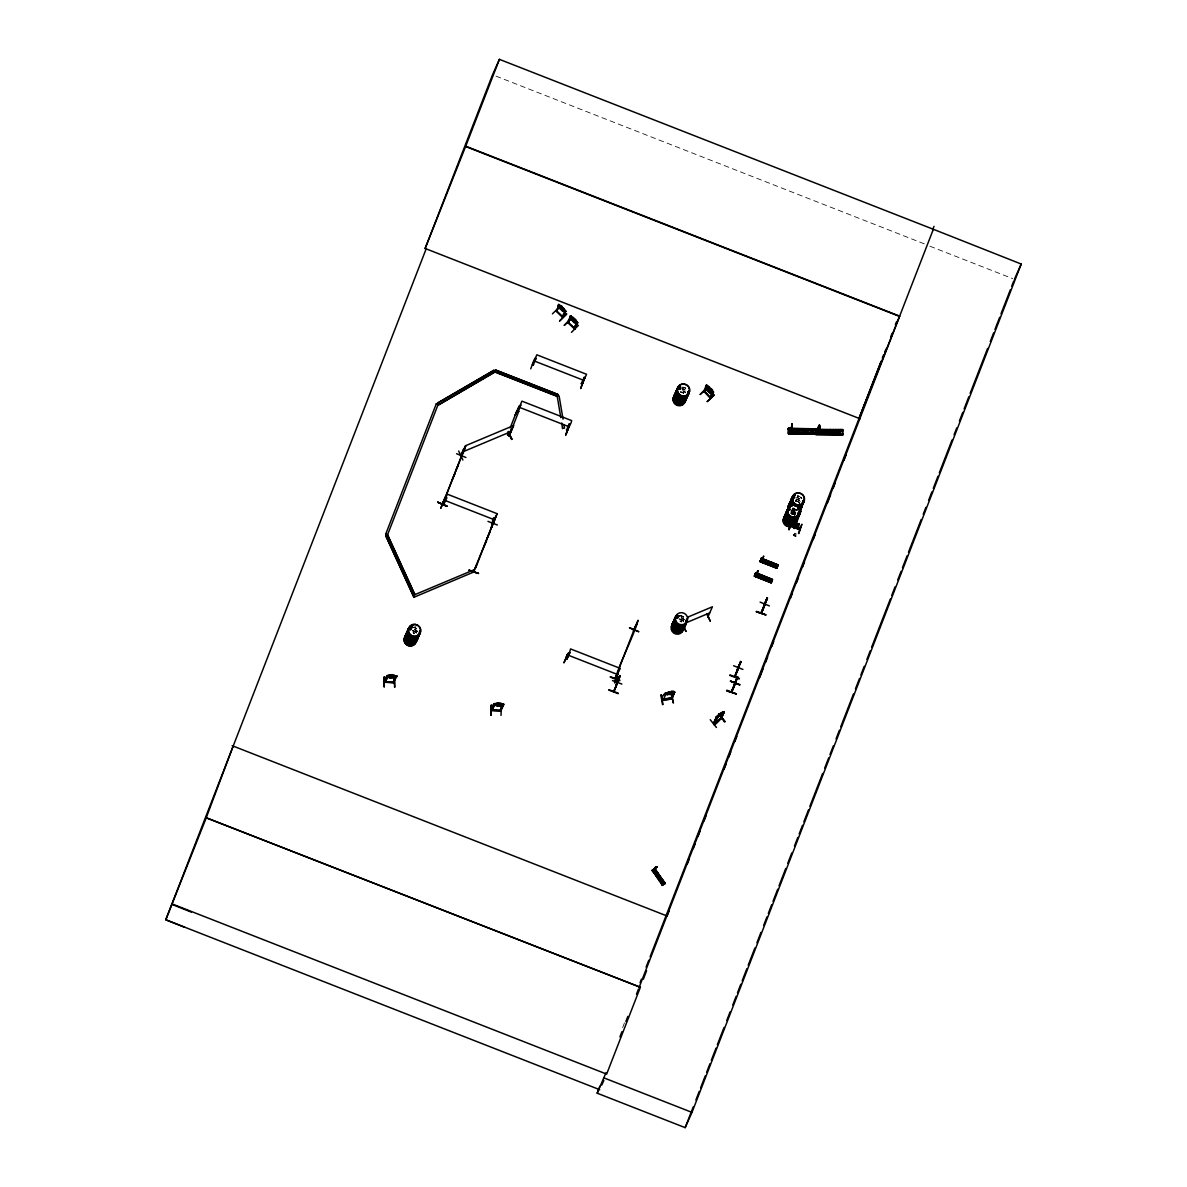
<?xml version="1.0" encoding="UTF-8"?>
<svg xmlns="http://www.w3.org/2000/svg" width="1187" height="1187" viewBox="0 0 1187 1187"><rect width="100%" height="100%" fill="white"/><g stroke="black" fill="none" stroke-linecap="round" stroke-linejoin="round"><path stroke-width="0.75" stroke-dasharray="5 3.75" d="M622.656 1027.571L624.659 1022.393M414.604 629.451L414.619 629.392A6.217 6.024 24 0 1 417.23 631.291L416.103 630.119M683.564 389.128L681.976 388.653A6.247 6.054 24 0 1 684.973 389.944M793.673 510.187L792.085 509.727L795.156 510.929A6.202 6.009 24 0 0 792.115 509.757M798.406 498.006L799.89 498.748A6.202 6.009 24 0 0 796.848 497.576L799.919 498.674M795.557 509.891L797.249 509.802M794.103 513.081L795.78 513.096M795.112 514.609L791.833 514.223M684.305 387.452L685.76 388.253A6.247 6.054 24 0 0 684.305 387.452L682.688 387.066A6.336 6.128 24 0 1 685.7 388.357M682.006 388.594L685.047 389.87M680.552 391.858L683.623 393.06A6.336 6.128 24 0 0 680.552 391.873L682.154 392.289M797.53 495.943L799.133 496.344A6.336 6.128 24 0 0 797.53 495.958A6.247 6.054 24 0 1 799.148 496.344M796.136 499.059L799.207 500.261A6.336 6.128 24 0 0 796.136 499.074A6.247 6.054 24 0 1 799.192 500.246L797.738 499.49M796.996 501.151L795.379 500.736A6.247 6.054 24 0 1 799.623 503.036M792.842 508.125A6.247 6.054 24 0 1 794.415 508.526A6.336 6.128 24 0 0 792.797 508.14L797.085 510.455A6.336 6.128 24 0 0 795.854 509.342A6.247 6.054 24 0 1 797.026 510.425M795.587 509.817L792.515 508.615M793.257 511.018L794.875 511.434A6.336 6.128 24 0 1 791.818 510.217L794.86 511.389A6.336 6.128 24 0 1 791.848 510.128M795.765 513.081A6.336 6.128 24 0 1 791.061 511.894L794.118 513.11M793.702 514.134L794.949 515.262A6.336 6.128 24 0 0 790.661 512.947L793.732 514.119M682.317 620.089L683.504 621.202A6.336 6.128 24 0 0 679.29 618.872L683.564 621.202M412.334 630.505L416.622 632.834A6.336 6.128 24 0 0 412.334 630.52A6.336 6.128 24 0 1 416.548 632.938M495.988 76.131L924.406 243.899M929.881 246.199L1012.689 278.619M682.911 390.582L685.582 392.511A6.336 6.128 24 0 0 682.911 390.597A6.247 6.054 24 0 1 685.537 392.467M794.489 512.443L793.02 511.642A6.336 6.128 24 0 1 795.631 513.674M792.515 512.665L791.076 511.894A6.247 6.054 24 0 0 795.705 513.096M683.742 616.943L680.67 615.741A6.336 6.128 24 0 1 683.697 617.047L680.685 615.786A6.232 6.039 24 0 1 683.712 616.928M681.605 617.685L684.246 619.688M683.015 618.575L681.575 617.744A6.217 6.024 24 0 1 684.127 619.748M414.649 629.333L417.29 631.321M414.619 633.383A6.232 6.039 24 0 0 413.195 632.597L414.634 633.398L413.195 632.597A6.336 6.128 24 0 1 414.604 633.487M800.572 497.16L801.804 498.273A6.336 6.128 24 0 0 800.587 497.16M798.436 501.953L799.667 503.08M794.459 512.458L795.691 513.57A6.336 6.128 24 0 0 793.02 511.656A6.247 6.054 24 0 1 795.646 513.541M682.599 387.348A6.247 6.054 24 0 1 685.611 388.52M680.463 392.155A6.247 6.054 24 0 1 683.475 393.327M681.902 388.935A6.217 6.024 24 0 1 684.899 390.108M680.581 391.858A6.247 6.054 24 0 1 683.593 393.045M682.792 390.864A6.247 6.054 24 0 1 685.403 392.749M680.581 616.023A6.247 6.054 24 0 1 683.593 617.21M680.032 621.231A6.247 6.054 24 0 1 681.457 622.018M680.106 621.053A6.336 6.128 24 0 1 681.546 621.84M679.201 619.154A6.232 6.039 24 0 1 683.386 621.439M679.32 618.857A6.247 6.054 24 0 1 683.519 621.157M681.457 618.012A6.217 6.024 24 0 1 684.068 619.896M413.64 627.686A6.232 6.039 24 0 1 416.637 628.858M414.382 625.994A6.232 6.039 24 0 1 415.954 626.395M413.076 632.879A6.232 6.039 24 0 1 414.5 633.665M412.245 630.801A6.232 6.039 24 0 1 416.429 633.086M412.364 630.52A6.232 6.039 24 0 1 416.563 632.805M414.5 629.659A6.217 6.024 24 0 1 417.112 631.543M797.441 496.225A6.247 6.054 24 0 1 799.014 496.626M800.453 497.412A6.247 6.054 24 0 1 801.64 498.525M797.249 509.564A6.202 6.009 24 0 1 792.649 508.407A6.247 6.054 24 0 1 796.907 510.707M800.572 497.13A6.247 6.054 24 0 1 801.759 498.243M795.305 501.033A6.247 6.054 24 0 1 796.878 501.433M798.317 502.205A6.247 6.054 24 0 1 799.489 503.318M795.349 500.855A6.336 6.128 24 0 1 796.952 501.255M798.406 502.042A6.336 6.128 24 0 1 799.608 503.169M797.145 509.817A6.202 6.009 24 0 1 792.53 508.659M796.744 497.828A6.202 6.009 24 0 1 799.726 499M796.106 499.163A6.336 6.128 24 0 1 799.148 500.365M795.824 512.814A6.247 6.054 24 0 1 791.195 511.642M794.83 511.419A6.247 6.054 24 0 1 791.818 510.247M796.047 499.341A6.247 6.054 24 0 1 800.246 501.641M795.112 514.372A6.202 6.009 24 0 1 791.922 513.986M795.067 514.505A6.247 6.054 24 0 1 791.877 514.119M792.768 508.229A6.336 6.128 24 0 1 797.011 510.544M790.572 513.214A6.247 6.054 24 0 1 793.584 514.386M790.69 512.932A6.247 6.054 24 0 1 794.889 515.217M792.901 511.923A6.247 6.054 24 0 1 795.513 513.823M415.331 627.789L413.714 627.374A6.336 6.128 24 0 1 416.785 628.606L415.331 627.789M681.605 621.751L680.151 620.949A6.232 6.039 24 0 1 681.575 621.736M791.952 509.965A6.247 6.054 24 0 0 794.964 511.137A6.202 6.009 24 0 0 792.011 510.009"/><path stroke-width="1.5" d="M816.211 431.044L816.226 430.154L815.944 432.32L816.463 430.169L816.181 432.32M383.876 677.139L384.173 686.917L384.365 677.05M384.425 677.05L384.217 686.783M388.104 675.626L385.374 682.124M385.285 681.635L384.573 682.11M387.081 675.67L384.306 682.273L386.977 675.655L386.547 676.724L389.499 677.822L396.458 677.035M385.374 682.035L388.001 675.804M391.829 675.136C386.843 676.219 395.553 677.925 392.912 675.077M392.808 677.881L389.44 677.732M393.238 682.035L395.954 676.145L396.859 676.189M394.099 675.077L394.93 676.738L388.401 676.456L390.731 674.824L397.007 676.189M395.954 676.486L397.007 676.086L393.327 682.659M394.336 677.599L394.692 687.362L394.485 677.584M490.928 714.96L491.284 705.123L491.032 714.871M491.062 714.989L491.284 705.123M491.373 709.856L500.113 710.761L502.843 704.217L503.733 704.262L500.217 710.716M492.264 709.678L491.151 709.945M503.347 705.108L499.653 706.028L493.54 704.692M494.92 703.772C484.741 712.467 495.365 710.894 501.077 710.761M491.359 710.345L493.955 703.728L493.421 704.796M492.145 710.419L494.964 703.683L492.234 709.945M496.314 705.909L499.697 706.057M497.65 703.03L493.851 703.832M498.703 703.194C493.733 704.47 502.531 705.701 499.786 703.253M500.113 710.672L501.226 710.152L491.463 710.123M500.929 703.06L501.819 704.811L495.291 704.529L497.65 702.927L503.882 704.247L500.973 710.746M501.018 715.405L501.359 705.657M788.42 429.976L788.405 429.219L815.41 430.332M813.599 429.56L788.405 429.026L788.405 428.27L815.469 428.833L815.469 434.264L788.48 433.789L815.514 433.715L788.48 432.943L804.667 433.151M788.405 428.299L788.48 433.908M788.465 432.899L813.659 432.528M815.41 429.011L815.469 433.507M813.659 432.661L788.465 432.276L815.454 432.558L815.454 433.314M815.825 430.525L815.81 429.872M815.84 430.258L842.8 430.881M815.825 429.308L842.8 430.035M815.795 429.011L815.884 434.561L842.874 434.917L842.874 429.501L815.81 429.694M815.884 434.546L842.874 434.798M815.87 433.492L842.918 434.368M817.635 430.747L841.004 430.97M819.609 428.106L819.534 429.753M842.829 430.614L819.416 429.946M789.088 429.976L789.77 430.095M817.175 430.762L817.62 431.4L816.73 430.733M788.732 430.198L788.539 431.667L788.791 429.991M789.756 430.228L789.058 430.08M461.743 454.755C459.117 455.971 463.034 453.82 461.728 455.422M508.422 435.11L509.357 435.362M555.902 310.816C556.139 309.792 556.317 313.323 558.825 304.347L559.211 305.326L558.587 304.584M562.964 317.359L562.282 316.974M568.707 322.3L567.98 321.647M568.306 322.582L571.318 316.454L570.68 315.831L567.623 322.152L574.716 329.051L577.683 322.627L577.045 322.003L574.122 328.458M574.805 328.829L574.404 327.805M713.669 722.987L714.381 722.69M721.102 718.654L721.666 717.571L713.565 723.254C723.862 702.897 703.772 738.314 721.192 718.432M721.681 718.18L713.877 723.521M816.522 430.836L817.16 430.747M796.299 523.615L797.189 523.853L795.557 527.621L795.943 526.613M819.267 430.836L817.947 433.107C816.76 431.326 819.905 420.554 819.816 427.231M817.709 429.857C820.083 418.18 820.914 431.875 817.739 433.107M710.301 397.526L712.541 391.591L713.253 392.289M816.73 430.881L816.597 431.326M832.888 432.009C830.41 435.125 830.41 428.314 832.859 431.519M755.125 574.389C755.14 573.158 756.045 575.265 755.481 573.321M761.461 559.448L760.719 560.323L760.822 559.285M442.306 503.926L445.333 496.997M442.959 503.347L445.659 497.116M460.971 455.452L460.808 456.298M461.402 455.956L465.719 446L442.588 504.149L447.395 494.207L497.13 513.689L473.628 571.689L476.684 564.671M474.132 571.481L474.355 571.036M495.483 517.398C490.839 516.849 493.54 524.817 491.997 523.259M617.314 682.57L614.05 691.16M617.121 683.104L616.928 682.243M791.67 424.916L792.13 424.011M791.966 424.412L790.334 432.454L792.204 430.287L791.833 424.1M819.683 430.436L819.223 431.341M735.139 683.341L734.857 684.038M764.072 605.874L761.015 612.833M761.713 612.284L764.116 606.053M761.52 612.967L765.021 604.049M755.941 574.137L756.327 574.3M615.697 677.718L615.519 678.222M761.906 559.626L761.075 558.929M735.198 683.356L735.999 681.071M409.144 628.65L410.034 628.027M410.776 628.932L409.886 629.347L409.856 628.086M419.619 631.944L419.041 632.404M678.756 388.832L678.296 387.867M680.032 388.297L678.919 387.496M688.119 391.71L687.763 391.844M688.697 391.71L688.312 392.289A6.247 6.054 24 0 1 680.7 398.98A6.247 6.054 24 0 1 677.065 389.44M678.014 617.24L676.827 617.7L676.664 616.528M677.97 617.195L676.961 618.056L676.189 617.21M685.715 620.653L686.576 620.297M685.73 620.801L686.501 620.623M685.819 620.4L687.11 620.801L684.424 626.988M765.689 578.514L764.398 577.817M769.977 563.365L770.6 564.359L771.342 563.35M788.583 509.178L788.791 508.897M788.687 507.635A6.247 6.054 24 0 1 790.868 501.997L790.943 501.775M789.889 509.505L788.702 509.831M793.124 496.745L793.688 497.902L794.474 496.834M793.035 497.412L793.821 498.258L794.815 497.398M798.688 512.695L797.961 513.437M798.139 513.199L798.302 512.576M800.602 506.003L801.017 505.988A6.247 6.054 24 0 1 800.631 509.06M802.575 501.003L803.02 501.181A6.247 6.054 24 0 1 797.976 508.006M619.555 676.189L619.006 677.688M461.728 454.933L460.823 455.333L463.538 449.22C467.396 446.668 458.865 460.23 461.461 455.719M508.6 435.525L509.416 434.739M563.128 317.122L565.605 311.395L561.317 305.831L564.359 310.326L564.033 311.053L562.237 310.133L559.344 306.513L561.347 305.89L558.424 304.555L559.997 308.828L565.19 312.359M737.958 668.771L741.029 661.752L740.05 663.043M766.565 599.42L767.292 597.877L763.76 606.972M655.15 867.311L653.325 870.976L656.975 867.059M653.399 871.095L654.141 868.825L665.195 883.41M710.865 398.238L710.241 397.2M615.845 686.234L618.249 679.617M618.857 678.222L619.599 676.086L616.765 683.623M616.928 682.97C614.02 691.012 625.89 661.085 616.172 685.225M662.45 699.232C663.414 701.843 667.732 689.751 664.453 694.425L670.625 694.41L674.335 692.956M672.094 697.941C667.346 700.805 679.009 689.454 671.842 691.442L672.703 692.882L666.278 693.831L668.622 691.917L671.857 691.546M738.344 667.287L741.029 661.752M762.677 558.914L762.128 559.878M763.656 556.406L761.505 561.139L762.366 559.67M799.786 514.03L800.928 510.929L799.385 515.099M737.468 669.394L736.801 671.56L738.744 666.53M739.887 663.578L740.658 661.456M731.385 691.739L737.587 676.857L734.59 683.697M763.998 605.785L763.375 607.833M763.33 607.937L765.259 602.922M738.062 668.162L737.424 669.691L739.753 663.8M734.293 685.047L734.916 683.415M764.591 604.509L763.953 606.067L766.446 599.88M754.487 575.932L755.778 572.653L772.514 579.464L771.327 582.52L754.487 575.932L771.624 581.764L754.769 575.191L754.383 576.199L771.224 582.832L754.398 576.155M755.525 573.217L757.484 573.321L756.416 576.11M760.14 561.362L776.877 568.261L760.036 561.659L760.422 560.62L776.995 567.965L778.212 564.775L777.811 565.798L760.808 559.656M760.437 560.605L760.021 561.659L776.966 568.024M777.915 565.531L761.134 558.765L760.733 559.507L761.357 558.172L778.168 564.893L777.797 565.828M755.333 573.736L772.336 579.924L755.778 572.653L755.481 573.959M772.158 580.354L772.381 579.805M456.594 453.731L465.897 457.47M487.976 521.375L497.323 524.966M638.651 631.692L629.436 627.73L638.665 631.647M618.694 678.504L617.67 680.982M621.869 684.068L612.492 680.581M799.222 512.502L799.697 511.256L797.382 517.206L797.827 516.464M797.486 517.25L798.525 514.149M800.988 508.11L802.278 504.994L800.839 508.422M206.226 817.784L640.372 987.272L206.226 817.784L233.186 746.089M619.317 676.842L620.015 676.427M617.848 681.264L618.887 678.148M643.384 979.186L646.589 970.64M442.247 503.792L442.692 502.798L443.879 504.43M440.748 508.17L444.739 499.163L440.792 508.17M446.713 497.932L445.867 497.605L446.713 497.932L443.864 504.356M534.12 359.765L530.737 368.831M533.393 364.988L532.562 364.053M536.123 358.533L535.292 358.207L536.123 358.533L533.26 364.78M519.283 406.102L515.277 415.109L519.12 406.177M517.562 410.969L517.918 410.376C518.036 414.738 520.514 402.942 521.123 405.182M518.407 411.295L517.725 410.628M468.924 570.457L478.509 573.44L468.939 570.398M474.459 570.813L473.984 571.719M492.427 524.313L492.976 523.17M495.157 519.031L491.195 527.918L494.756 518.749M494.786 518.882L491.195 527.918M495.602 517.087L492.026 524.283L492.501 523.066M582.505 383.609L581.511 383.164M582.387 383.52L581.6 383.223M584.182 377.362L584.909 378L584.182 377.362L581.244 383.742M580.621 388.52L584.123 379.321L580.74 388.431M566.481 429.768L567.549 429.828M569.181 424.011L570.131 424.011L569.181 424.011L566.54 430.198M565.724 434.857L569.241 425.658L565.843 434.754M565.873 434.887L569.27 425.807M567.905 653.889L563.899 662.895L567.757 653.963M566.303 658.577C566.333 659.749 568.721 656.708 570.561 648.933L620.297 668.415L615.237 677.822M569.745 652.969C568.499 650.654 564.404 659.186 567.03 659.082L569.864 652.657M618.382 693.238L608.99 689.751M633.354 630.757L638.087 620.237C634.57 634.244 616.365 670.373 615.786 678.281M618.041 671.352C617.047 672.732 619.881 671.174 617.804 671.797M633.739 631.009L633.635 630.134M617.804 673.578L614.881 682.837L617.923 673.474M614.495 682.673L617.952 673.608M636.766 624.08L633.695 631.098L633.724 630.06M613.991 691.442L617.403 682.421M617.448 682.436L617.166 683.044M613.872 691.502L616.943 684.484M619.614 680.745L610.296 677.094M757.44 572.119L758.018 570.65M763.671 556.095L763.093 557.549M733.581 665.729L742.899 669.423M760.11 602.121L769.384 605.919M739.724 684.751L730.406 681.101L739.753 684.721M798.866 516.464L799.712 514.312M765.14 602.818L766.891 598.589M737.127 677.718L733.952 685.923L734.412 685.033M437.81 502.175L447.069 505.988M478.509 573.44L469.102 569.983M610.415 676.753L619.851 680.136M608.857 690.122L618.219 693.683M757.87 570.917L757.529 571.911M800.78 508.57L794.548 524.728L801.626 507.769M766.253 600.251L765.363 602.981L766.55 599.925M798.257 518.051L799.088 515.959M880.991 361.605L859.076 418.388L899.657 316.128L465.719 146.194L425.139 248.454L426.118 248.973L165.779 919.762L184.608 927.27M882.312 358.162L883.647 354.72M860.1 418.788L425.139 248.454L492.546 74.781L499.415 59.35L933.353 229.284L639.155 987.317M465.719 146.194L499.415 59.35M599.717 1089.696L165.779 919.762L206.434 817.339M385.671 534.224L436.282 403.847L438.107 404.559L387.496 534.936L414.916 594.776L387.57 534.743L385.76 534.046M444.279 500.335L462.989 452.113M494 370.196L437.528 403.105L438.463 404.93L494.934 372.021L495.706 370.077L557.875 394.425L557.118 396.369L494.934 372.021L493.911 370.389L495.024 371.843L557.193 396.191L560.813 417.646M460.704 456.52L465.334 445.822L513.748 425.495L509.312 435.629L507.502 434.932L508.926 431.296M510.173 428.032L516.938 410.628L518.749 411.34L509.312 435.629M475.631 568.009L494.356 519.787M618.664 669.409L635.371 626.35M760.14 561.362L761.431 558.083L763.137 558.751L762.069 561.54M762.425 559.166L761.639 561.184L762.351 559.641M763.553 579.419L764.725 576.407M769.206 564.849L770.363 561.896M765.274 580.087L766.416 577.134M772.099 562.504L770.927 565.516M739.397 678.445L730.005 674.943M766.787 580.68L767.93 577.728M773.612 563.113L772.44 566.125M756.342 611.809L765.912 614.851L756.371 611.75M774.147 566.793L775.319 563.78M790.631 525.099L789.014 529.684L790.29 524.966M789.014 529.684L790.779 525.069M769.636 581.808L770.808 578.796M776.461 564.226L775.289 567.238M738.418 667.747L734.901 676.798L737.913 669.78M737.231 670.581L739.916 663.503M740.614 661.56L737.127 670.551M795.468 522.666L801.314 507.65M761.075 612.967L767.292 597.877M795.824 522.799L796.254 521.731M797.026 524.832L797.441 523.764L796.373 523.422L795.987 524.431L797.1 524.654M761.639 612.818L764.443 606.171M767.143 597.936L766.757 598.797M796.151 524.283L796.566 523.497L794.786 527.102M796.907 523.259L796.67 524.624L796.789 523.512M736.593 679.112L737.483 676.827L737.008 677.881M734.738 685.151L731.667 692.184L732.156 690.953M737.542 677.94L737.439 676.931M798.154 526.167L799.177 523.571L798.569 526.167M798.836 533.527L801.878 524.209L798.465 533.378M736.163 693.935L726.637 690.789L736.222 693.816M739.664 684.899L730.42 681.071M933.353 229.284L1021.221 264.033L691.976 1112.382L685.166 1127.65L597.18 1093.197L599.865 1086.283M640.075 982.673L641.41 979.23M646.099 967.138L648.785 960.238M650.12 956.781L881.333 361.041M884.686 352.405L886.021 348.948M890.71 336.871L892.06 333.413M895.369 324.867L896.689 321.469M597.18 1093.197L605.978 1072.796M619.911 1036.889L621.899 1031.755M625.875 1021.503L627.864 1016.384M636.499 994.157L638.487 989.023M667.124 916.023L669.142 910.844M687.228 864.225L689.232 859.047M693.253 848.69L695.27 843.512M697.956 836.598L699.959 831.419M703.98 821.063L705.983 815.884M724.085 769.265L726.088 764.087M728.773 757.187L730.777 752.009M734.798 741.652L736.815 736.474M759.591 677.762L762.944 669.142M765.63 662.227L767.633 657.049M771.654 646.692L773.672 641.514M790.423 598.352L792.426 593.174M796.447 582.802L798.45 577.624M802.471 567.267L804.489 562.089M813.199 539.64L815.202 534.462M827.265 503.392L830.618 494.756M833.304 487.857L835.307 482.679M844.016 460.23L846.034 455.051M640.372 987.272L606.661 1074.101L172.723 904.168M685.166 1127.65L693.223 1106.922M695.894 1100.008L699.247 1091.372M700.597 1087.915L705.286 1075.823M706.621 1072.365L709.974 1063.715M711.325 1060.273L716.013 1048.166M717.349 1044.708L724.055 1027.438M726.741 1020.523L730.094 1011.888M732.78 1004.974L736.133 996.338M737.468 992.881L740.822 984.246M742.172 980.788L746.86 968.696M748.196 965.239L754.902 947.953M756.92 942.775L760.941 932.403M763.627 925.504L766.98 916.854M768.315 913.396L771.669 904.761M773.019 901.304L777.708 889.211M779.043 885.754L785.749 868.483M787.767 863.29L791.788 852.934M794.474 846.019L797.827 837.384M799.163 833.927L802.516 825.291M803.851 821.834L808.555 809.742M809.89 806.285L822.636 773.449M824.639 768.271L828.674 757.899M830.01 754.442L833.363 745.807M836.049 738.893L839.402 730.257M840.737 726.8L853.483 693.98M855.486 688.786L859.522 678.43M860.857 674.973L864.21 666.322M866.896 659.423L870.249 650.773M871.584 647.316L890.354 598.945M891.704 595.488L895.057 586.853M897.743 579.939L901.096 571.303M902.432 567.846L907.12 555.753M908.47 552.296L921.201 519.461M923.219 514.283L925.905 507.368M928.575 500.454L931.929 491.819M933.279 488.361L937.967 476.269M939.318 472.812L952.048 439.991M954.066 434.798L956.752 427.899M959.422 420.984L962.776 412.334M964.126 408.892L968.815 396.784M970.15 393.342L987.599 348.414M990.27 341.5L993.623 332.864M994.973 329.407L999.662 317.315M1000.997 313.858L1010.389 289.673M1011.725 286.215L1013.743 281.022M797.56 519.891L798.347 517.858M799.934 529.254L790.527 525.782L799.934 529.224M800.721 508.585L802.234 505.113M800.498 509.223L801.715 506.063M799.712 529.803L790.379 526.167M729.827 675.388L739.175 679.009M726.889 690.181L736.192 693.891M771.238 582.787L771.624 581.793M776.891 568.217L777.277 567.223L760.377 560.783L777.099 567.668M796.759 521.909L797.59 519.743M799.341 512.25L800.023 510.514M756.891 573.425L757.573 572.179M796.017 523.793L796.937 521.434M777.96 565.442L761.297 558.35M762.366 559.285L763.152 557.771M756.712 573.855L757.083 572.935M756.505 574.374L755.852 575.695L757.974 570.932M796.314 523.007L794.058 528.63L795.765 524.342M734.056 685.952L735.658 681.946M738.729 666.293L739.278 664.957M765.259 602.684L765.793 601.349M735.554 681.664L736.088 680.329M617.314 682.154L618.175 680.359M756.52 611.364L765.852 614.985M735.658 681.976L731.474 691.739M738.314 667.495L739.175 665.699M764.843 603.886L765.704 602.091M803.451 430.51L803.614 431.875M805.35 431.682L804.089 430.08M436.282 403.847L438.107 404.559M437.528 403.105L493.911 370.389M438.463 404.93L495.024 371.843M385.73 535.678L413.951 597.269L385.73 535.678L387.496 534.936M458.672 451.045L462.885 460.007M495.706 370.077L557.875 394.425M455.689 470.942L458.405 464.829M452.47 479.222L455.2 473.109M413.239 595.325L473.732 569.923L474.533 571.674L413.951 597.269M552.415 313.858L559.374 307.092M532.607 364.543L536.821 354.809L586.556 374.291L582.045 384.158M559.092 305.118L556.926 310.935M556.584 311.395L558.795 306.513M395.954 676.145L393.134 682.599L384.499 682.035M516.938 410.628L518.749 411.34M509.817 432.187L508.674 435.674M511.271 429.56L511.953 428.893L508.555 435.674L509.416 435.228M566.6 313.902L559.73 320.95M508.481 435.273L511.953 428.893M563.202 317.33L565.843 311.157L565.205 310.519L562.252 316.632M507.977 432.083L511.597 439.457M564.3 325.401L571.273 318.428L564.329 325.268M569.908 317.077L570.68 315.831M570.932 316.692L568.439 322.879M571.466 332.345L578.44 325.372M574.078 328.339L577.045 322.003M492.353 524.417L497.13 513.689M487.041 538.616L489.771 532.503M483.836 546.895L486.551 540.782M557.193 396.191L559.107 395.924L563.024 419.159M581.452 383.609L582.342 383.431M563.914 424.531L564.522 428.106L562.608 428.373M706.22 388.861L700.256 394.366M712.334 394.455L707.229 390.612L705.419 387.185L706.369 385.167L711.458 389.01L713.357 392.363L711.458 389.01M706.458 385.271L707.333 385.686L706.71 385.048L703.772 391.502M704.039 391.161L710.79 398.12L704.069 390.849M704.781 391.651L706.933 385.805M705.968 388.742L704.321 392.036M708.52 387.704C712.838 396.74 705.464 379.514 711.606 392.155L711.295 392.882L708.016 390.345L707.066 387.466L710.954 390.048L712.764 393.476M709.945 397.853L712.883 391.413L713.506 392.051L710.612 398.461L703.743 391.146M615.445 678.267L618.368 671.486M616.617 683.311L619.703 676.13M616.943 683.445L619.703 677.243M686.843 620L688.208 616.943L712.408 606.78L707.838 617.121M684.083 626.855L686.309 621.958M683.638 627.033L685.997 631.306M661.337 694.81L663.029 704.455M664.557 694.306L670.61 694.306L671.901 691.398L664.883 693.46C650.847 708.98 689.899 692.006 662.435 699.677M668.593 692.006L667.302 694.914M791.388 428.195L788.435 428.611L815.439 428.922M788.702 432.661L788.48 433.151M670.952 698.653L673.726 691.962M671.857 698.579L674.765 691.991M672.005 698.579L674.617 692.066M791.432 432.691L791.254 433.478L791.21 428.596M710.227 621.231L706.829 613.634L710.316 621.098M802.961 428.744L803.05 433.537M805.691 428.789L805.78 433.581M808.124 428.819L808.213 433.626M810.869 428.863L810.958 433.656M812.694 428.878L812.783 433.685M815.87 429.219L818.793 428.848M815.514 433.715L788.509 433.522M815.929 434.086L815.914 433.136L842.904 433.492M818.689 433.67L818.629 430.881M830.351 429.397L830.44 434.205M833.096 429.442L833.185 434.234M835.529 429.471L835.618 434.279M769.636 578.395L768.493 581.363M802.278 504.994L800.602 508.822L801.804 505.825A6.247 6.054 24 0 1 799.504 509.891M796.403 523.363L794.889 527.221M838.274 429.516L838.348 434.308M772.514 579.464L755.644 572.92M795.72 527.473L797.441 523.764M716.458 727.483L710.241 719.708M840.099 429.531L840.188 434.338M764.161 605.029L766.921 598.827M764.487 605.162L767.559 598.129M932.552 229.744L934.05 226.376M718.076 717.245L715.687 718.09C716.176 716.206 724.411 709.692 723.803 712.69M737.631 668.637L740.762 661.485M734.501 676.456L737.587 669.661M714.322 722.675L716.918 716.518M718.758 713.921L725.02 721.651L718.862 713.758M734.783 684.142L737.854 677.124M652.42 870.323L662.628 885.072M654.23 868.958L653.191 869.937L654.141 868.825M720.672 718.417L724.204 711.74L721.622 718.239M895.784 324.823L897.283 321.454M721.859 717.853L720.954 718.639L724.248 711.577L719.307 714.396M654.63 868.899L665.18 883.41L664.26 884.003L653.533 869.21L654.63 868.32M655.714 870.294L653.28 871.703M724.574 721.963L718.877 713.817M657.598 878.35L660.328 876.644M659.512 881.244L662.287 879.419M660.565 882.698L663.31 880.932M661.233 883.751L664.008 881.926M601.809 1085.022L603.886 1080.348M1014.41 279.301L1021.221 264.033M756.698 574.196L755.985 575.754L757.677 571.303M714.544 723.106L719.277 714.307M615.771 677.406L615.979 677.792M409.396 628.205L409.233 629.125M409.678 629.051L409.589 628.294M686.59 620.742L685.819 620.89L686.679 620.994M793.198 496.76L792.946 497.205A6.336 6.128 24 0 0 791.996 505.959A6.247 6.054 24 0 1 791.774 498.599M789.578 510.365L789.934 508.926L788.791 508.63M802.605 500.721L803.614 500.721M771.253 564.122L771.105 563.068M731.785 692.11L736.845 678.905M384.484 682.273L394.025 682.688M662.272 699.558L671.857 698.149M460.927 455.778L461.832 455.2M442.647 503.006L442.751 503.911M737.899 667.806L735.005 676.575M658.948 877.697C658.399 880.591 661.901 876.941 658.933 877.742M654.438 869.848L653.874 868.943M803.421 430.569L804.4 429.976M720.183 713.906L718.654 715.687L721.073 713.298M410.509 629.629L410.539 628.16M678.593 388.09L678.118 388.327A6.336 6.128 24 0 1 679.439 387.6L679.958 388.06M679.661 388.757L678.712 388.891M687.956 392.467L688.534 392.066M787.055 510.544A6.336 6.128 24 0 0 790.75 520.232A6.336 6.128 24 0 0 798.406 513.407L798.925 513.17M764.547 577.639L764.947 578.915M558.068 305.593L562.445 311.098M561.985 306.839C558.187 306.439 564.938 312.344 562.846 307.522M565.205 310.519L565.605 311.395M559.611 320.876L566.644 314.11M570.264 316.039L573.187 317.374L577.683 322.627M569.834 317.003L574.211 322.641L571.911 320.223M570.428 316.068L571.318 316.454M573.825 318.324C570.027 317.923 576.793 323.828 574.686 319.006M577.55 322.938L575.532 319.644M700.211 394.514L705.82 388.609M711.339 389.069L711.725 391.918L707.17 387.229L709.114 386.591M709.054 386.725L706.28 385.241M708.55 387.763L705.775 386.279L707.793 389.573M704.47 391.814L704.232 390.938M707.867 389.514L712.927 393.342L710.093 391.992M707.229 390.612L709.633 392.897M709.247 388.668L708.031 389.084L708.594 390.211M710.004 389.44L710.494 390.998L709.351 390.998M710.835 390.108L712.853 393.253M713.506 392.051L712.334 394.292M716.176 717.2L719.337 714.396M715.746 718.18L720.761 715.435L723.476 712.245M720.717 715.449L723.877 712.63M533.512 364.676L532.785 364.083M567 658.919L566.525 658.206M615.103 677.554L616.023 678.014M662.034 885.457L665.032 883.425L654.779 868.572L664.824 883.647M805.201 431.831L803.644 431.816M655.432 867.267L656.812 866.985M653.607 869.196L664.661 883.751M651.93 870.65L652.672 870.13M654.126 869.21L654.868 868.691M716.28 717.141L720.479 715.064L722.838 712.541L721.933 712.497M668.192 692.867L669.676 691.991M662.465 885.176L652.138 870.472L655.001 868.439M655.832 866.822L657.183 867M410.687 629.436L409.233 628.858M798.703 513.452L798.48 513.63A6.336 6.128 24 0 1 790.72 520.321A6.336 6.128 24 0 1 787.026 510.633M676.842 616.513L676.753 617.507M443.137 503.703L443.908 503.956M394.129 682.718L393.431 682.436M671.204 692.822L667.999 693.297M464.503 449.176L463.746 450.541L463.538 449.22M508.066 432.009L511.968 439.368L509.164 433.418M462.618 451.921L511.018 431.608M685.492 623.056L709.692 612.893M662.999 884.834L652.242 870.205M674.231 692.971L670.625 694.41M613.991 690.24L613.649 691.146M678.207 388.535L679.454 389.217M793.509 496.448L794.474 496.567M789.563 510.276L788.302 509.371M409.708 627.893L410.85 628.175M409.856 628.235L410.687 628.68M662.524 704.633L660.862 694.974M386.977 675.759L390.775 674.854L387.081 675.774L387.926 675.611M501.003 710.523L500.306 710.553M673.786 692.525L674.661 692.392M665.803 693.223L664.987 693.46M532.518 364.246L533.497 364.617L532.518 364.706M562.831 317.508L555.872 310.697M574.686 328.977L567.712 322.181L575.057 328.754M688.223 392.571L688.104 392.467A6.247 6.054 24 0 1 680.581 399.262A6.247 6.054 24 0 1 676.931 389.722M800.691 506.092L801.062 506.181A6.336 6.128 24 0 1 799.86 510.677M798.361 513.363L798.465 513.318A6.247 6.054 24 0 1 798.421 514.906M798.48 513.556L798.332 513.63A6.247 6.054 24 0 1 790.69 520.336A6.247 6.054 24 0 1 787.055 510.781M788.405 428.922L813.599 429.264M818.644 429.546L816.048 428.819M792.011 429.293L813.599 429.679M792.011 429.917L813.599 430.302L791.818 430.688L792.011 424.145M817.62 430.555L841.004 430.866M817.665 432.899L841.049 433.314M817.68 433.522L841.064 433.834M656.975 866.792L656.411 867.593M387.096 676.115L388.001 676.145M384.38 681.887L394.232 682.08M493.97 704.173L494.875 704.217M567.267 430.273C565.769 431.875 571.348 424.189 571.674 420.613L521.939 401.147L517.74 410.821M443.983 504.208L443.092 503.882M795.913 534.046L794.741 533.586M566.703 429.753L567.401 430.08M465.586 146.476L899.523 316.41M534.105 360.922L583.841 380.389M519.209 407.245L568.944 426.726M792.708 524.773L800.468 527.844M792.56 525.144L800.32 528.23L792.515 525.277M507.576 434.739L509.401 435.451M761.208 558.573L778.123 565.012M755.451 573.41L772.262 580.102M754.754 575.25L771.565 581.942M444.68 500.32L494.415 519.787M734.397 684.81L733.67 686.813M567.846 655.046L617.581 674.513M232.162 745.688L666.1 915.622M603.99 1077.915L691.976 1112.382M425.139 248.454L426.163 248.869M172.53 904.613L191.359 912.135M574.196 322.582L577.119 323.917M676.545 617.789L676.753 617.908A6.217 6.024 24 0 1 678.267 617.641M556.466 311.098L562.875 317.241M707.66 387.823L710.894 391.146L709.366 390.627L710.316 392.689L706.948 389.247L708.565 389.811L707.645 387.837M409.426 629.273L409.797 629.555A6.217 6.024 24 0 1 411.429 629.021M556.11 310.46L563.128 317.255M805.157 430.362L805.498 431.133M563.617 308.249L565.62 311.543M683.905 626.825L685.938 631.425M561.703 423.002L562.519 428.566M792.961 497.457L793.035 497.19A6.247 6.054 24 0 0 792.144 505.721M675.982 393.372L675.982 393.12A6.247 6.054 24 0 0 677.05 403.194A6.247 6.054 24 0 0 686.16 398.639M791.254 428.893L791.432 433.077M790.512 429.204L790.542 432.454M788.643 428.166L788.702 433.032M687.496 393.936A6.247 6.054 24 0 1 679.172 400.434A6.247 6.054 24 0 1 677.421 389.989M678.801 389.188A6.247 6.054 24 0 1 680.359 388.757M680.982 387.363A6.247 6.054 24 0 0 678.044 388.594L678.192 388.297A6.247 6.054 24 0 1 679.558 387.496M688.252 392.422A6.336 6.128 24 0 1 680.611 399.247A6.336 6.128 24 0 1 676.916 389.573M689.053 392.348A6.336 6.128 24 0 1 679.112 396.517A6.336 6.128 24 0 1 680.181 385.923M689.039 390.657A6.336 6.128 24 0 1 684.395 397.511A6.336 6.128 24 0 1 676.872 393.416A6.336 6.128 24 0 1 680.225 385.834M689.053 392.155A6.247 6.054 24 0 1 679.943 396.71A6.247 6.054 24 0 1 678.919 386.621M688.935 392.437A6.247 6.054 24 0 1 679.81 396.992A6.247 6.054 24 0 1 678.801 386.903M687.392 394.114A6.217 6.024 24 0 1 679.112 400.568A6.217 6.024 24 0 1 677.362 390.182M678.741 389.381A6.217 6.024 24 0 1 680.285 388.95M676.664 393.995A6.247 6.054 24 0 0 675.611 404.455A6.247 6.054 24 0 0 685.418 400.331A6.217 6.024 24 0 1 675.655 404.337A6.217 6.024 24 0 1 676.709 393.921M686.041 398.921A6.247 6.054 24 0 1 676.916 403.476A6.247 6.054 24 0 1 675.907 393.387M686.858 395.375A6.247 6.054 24 0 1 678.534 401.859A6.247 6.054 24 0 1 676.783 391.428M686.205 398.758A6.336 6.128 24 0 1 676.961 403.372A6.336 6.128 24 0 1 675.937 393.134M686.427 398.773A6.247 6.054 24 0 1 676.976 401.354A6.247 6.054 24 0 1 676.664 391.71M686.783 397.244A6.247 6.054 24 0 0 686.739 395.657A6.336 6.128 24 0 1 678.43 402.126A6.336 6.128 24 0 1 676.649 391.547M685.507 622.537A6.217 6.024 24 0 1 677.985 629.244A6.217 6.024 24 0 1 674.364 619.733M676.842 617.804A6.217 6.024 24 0 1 678.385 617.374M678.964 616.038A6.247 6.054 24 0 0 673.786 622.389A6.247 6.054 24 0 0 679.914 628.146A6.336 6.128 24 0 0 686.294 622.715A6.247 6.054 24 0 1 679.914 628.146A6.336 6.128 24 0 1 673.741 622.285A6.336 6.128 24 0 1 678.994 615.86M686.279 622.522A6.232 6.039 24 0 1 680.032 627.849A6.232 6.039 24 0 1 673.919 622.092A6.232 6.039 24 0 1 679.098 615.771M686.991 619.243A6.247 6.054 24 0 1 678.667 625.742A6.247 6.054 24 0 1 676.916 615.296M686.843 619.54A6.232 6.039 24 0 1 678.549 626.009A6.232 6.039 24 0 1 676.798 615.593M686.991 619.421A6.336 6.128 24 0 1 678.549 625.994A6.336 6.128 24 0 1 676.768 615.415M685.433 624.377A6.217 6.024 24 0 1 676.367 628.902A6.217 6.024 24 0 1 675.358 618.857M684.024 627.611A6.247 6.054 24 0 1 674.913 632.167A6.247 6.054 24 0 1 673.89 622.077M683.356 627.344A6.217 6.024 24 0 1 675.848 634.051A6.217 6.024 24 0 1 672.228 624.54M684.142 627.329A6.232 6.039 24 0 1 674.35 631.439A6.232 6.039 24 0 1 675.403 620.994M684.899 625.638A6.247 6.054 24 0 1 675.789 630.193A6.247 6.054 24 0 1 674.765 620.104M684.157 627.522A6.336 6.128 24 0 1 674.913 632.137A6.336 6.128 24 0 1 673.89 621.914M684.706 624.332A6.232 6.039 24 0 1 676.412 630.816A6.232 6.039 24 0 1 674.661 620.4M684.854 624.228A6.336 6.128 24 0 1 676.412 630.801A6.336 6.128 24 0 1 674.631 620.222M418.551 634.184A6.217 6.024 24 0 1 410.257 640.639A6.217 6.024 24 0 1 408.521 630.252M409.96 626.959A6.232 6.039 24 0 0 411.711 637.374A6.232 6.039 24 0 0 420.02 630.89A6.336 6.128 24 0 1 411.637 637.553A6.232 6.039 24 0 1 409.841 627.24M411.34 626.157A6.232 6.039 24 0 1 412.898 625.727A6.336 6.128 24 0 0 411.251 626.157M419.204 634.452A6.232 6.039 24 0 1 412.957 639.778A6.232 6.039 24 0 1 406.844 634.021A6.232 6.039 24 0 1 412.008 627.7M419.337 634.362A6.336 6.128 24 0 1 413.002 639.778A6.336 6.128 24 0 1 406.785 633.932A6.336 6.128 24 0 1 412.037 627.508M409.856 626.973A6.336 6.128 24 0 0 411.637 637.553A6.232 6.039 24 0 0 419.901 631.172M407.304 631.632A6.217 6.024 24 0 0 409.411 640.55A6.217 6.024 24 0 0 418.121 637.538A6.336 6.128 24 0 1 408.743 642.004A6.336 6.128 24 0 1 407.675 631.87M409.767 629.703A6.217 6.024 24 0 1 411.325 629.273M418.432 634.422A6.217 6.024 24 0 1 418.492 636.009M417.052 639.259A6.232 6.039 24 0 1 407.957 643.799A6.232 6.039 24 0 1 406.948 633.724M406.325 635.149A6.217 6.024 24 0 0 408.076 645.535A6.217 6.024 24 0 0 416.37 639.081A6.232 6.039 24 0 1 408.847 645.802A6.232 6.039 24 0 1 405.212 636.277M417.201 639.17A6.336 6.128 24 0 1 407.26 643.339A6.336 6.128 24 0 1 408.328 632.745M417.943 637.285A6.232 6.039 24 0 1 408.832 641.826A6.232 6.039 24 0 1 407.824 631.766M417.186 638.977A6.232 6.039 24 0 1 408.091 643.517A6.232 6.039 24 0 1 407.082 633.443M417.809 637.567A6.232 6.039 24 0 1 408.714 642.108A6.232 6.039 24 0 1 407.705 632.048M417.958 637.478A6.336 6.128 24 0 1 408.714 642.093A6.336 6.128 24 0 1 407.72 631.781M802.338 502.739A6.202 6.009 24 0 1 798.792 509.149M790.616 505.944A6.202 6.009 24 0 1 792.322 498.822M803.718 499.727A6.247 6.054 24 0 1 798.599 506.597M795.008 494.979A6.247 6.054 24 0 0 793.955 505.439A6.336 6.128 24 0 1 795.023 494.801M803.836 499.623A6.336 6.128 24 0 1 797.011 506.597A6.336 6.128 24 0 0 803.881 499.534M795.438 506.107A6.336 6.128 24 0 1 795.067 494.712A6.247 6.054 24 0 0 794.088 505.158A6.202 6.009 24 0 0 787.916 513.57A6.202 6.009 24 0 0 798.569 514.846A6.202 6.009 24 0 0 794.148 505.202A6.247 6.054 24 0 0 803.896 501.033M803.02 503.006A6.247 6.054 24 0 1 797.842 508.288M803.095 501.315A6.336 6.128 24 0 1 797.901 508.273M788.005 509.223A6.202 6.009 24 0 1 790.186 503.629M800.246 509.119A6.202 6.009 24 0 1 799.133 512.027A6.247 6.054 24 0 0 800.246 509.223M801.626 506.122A6.247 6.054 24 0 1 799.385 510.173M789.785 507.754A6.247 6.054 24 0 1 792.871 499.786M799.489 510.143A6.336 6.128 24 0 0 801.759 506.033A6.336 6.128 24 0 1 799.519 510.054M792.886 499.608A6.336 6.128 24 0 0 789.741 507.695A6.336 6.128 24 0 1 792.916 499.519M789.904 507.472A6.247 6.054 24 0 1 793.005 499.504M788.554 507.917A6.247 6.054 24 0 1 789.637 503.407M800.824 506.226A6.247 6.054 24 0 1 799.741 510.736M788.999 509.386A6.336 6.128 24 0 1 790.735 502.116M802.219 502.991A6.202 6.009 24 0 1 798.688 509.401M790.512 506.196A6.202 6.009 24 0 1 792.219 499.074M787.931 509.327A6.247 6.054 24 0 1 790.112 503.689M797.605 514.921A6.202 6.009 24 0 1 789.34 521.36A6.202 6.009 24 0 1 787.604 511.003M790.29 506.983A6.336 6.128 24 0 0 789.221 517.591A6.336 6.128 24 0 0 799.163 513.407A6.336 6.128 24 0 1 789.266 517.502A6.336 6.128 24 0 1 790.334 506.894M799.163 513.214A6.247 6.054 24 0 1 789.355 517.339A6.247 6.054 24 0 1 790.408 506.879M799.044 513.496A6.247 6.054 24 0 1 789.919 518.051A6.247 6.054 24 0 1 788.91 507.962M798.05 516.434A6.247 6.054 24 0 1 789.296 519.461A6.247 6.054 24 0 1 787.174 510.499M796.7 519.683A6.336 6.128 24 0 1 786.491 521.776A6.336 6.128 24 0 1 788.198 511.701M796.151 519.995A6.247 6.054 24 0 1 787.767 524.891A6.247 6.054 24 0 1 784.904 515.588M796.655 519.565A6.247 6.054 24 0 1 787.218 522.146A6.247 6.054 24 0 1 786.892 512.487M784.889 515.292A6.247 6.054 24 0 0 788.524 523.2A6.247 6.054 24 0 0 796.536 519.847A6.336 6.128 24 0 1 787.085 522.399A6.336 6.128 24 0 1 786.758 512.606M785.66 513.897A6.247 6.054 24 0 1 786.773 512.769M797.501 515.173A6.202 6.009 24 0 1 789.236 521.612A6.202 6.009 24 0 1 787.485 511.256M796.284 519.906A6.336 6.128 24 0 1 787.782 524.877A6.336 6.128 24 0 1 784.889 515.44M796.269 519.713A6.247 6.054 24 0 1 787.901 524.609A6.247 6.054 24 0 1 785.037 515.306M800.023 513.199L799.504 514.579L800.097 513.11M437.751 502.279L446.935 506.33L437.751 502.279M571.511 317.255L572.505 320.089L575.873 322.538L575.458 319.718L571.511 317.255M707.215 401.532L714.366 394.915L707.259 401.577M671.293 693.371L673.415 703.075L671.174 693.505M658.622 879.849L661.382 878.083L658.622 879.849M793.554 535.07L795.824 536.034L793.702 535.04M677.836 392.378A6.247 6.054 24 0 0 688.549 393.654A6.247 6.054 24 0 0 684.113 383.965A6.247 6.054 24 0 0 677.836 392.378M677.792 392.511A6.217 6.024 24 0 0 688.46 393.787A6.217 6.024 24 0 0 684.038 384.128A6.217 6.024 24 0 0 677.792 392.511M675.848 621.053A6.217 6.024 24 0 0 686.516 622.329A6.217 6.024 24 0 0 682.095 612.67A6.217 6.024 24 0 0 675.848 621.053M408.892 632.701A6.217 6.024 24 0 0 419.56 633.977A6.217 6.024 24 0 0 415.138 624.317A6.217 6.024 24 0 0 408.892 632.701M408.832 632.834A6.217 6.024 24 0 0 419.501 634.125A6.217 6.024 24 0 0 415.079 624.466A6.217 6.024 24 0 0 408.832 632.834M792.679 501.27A6.247 6.054 24 0 0 803.391 502.546A6.247 6.054 24 0 0 798.94 492.857A6.247 6.054 24 0 0 792.679 501.27A6.202 6.009 24 0 0 803.287 502.665A6.202 6.009 24 0 0 798.881 493.02A6.202 6.009 24 0 0 792.649 501.389M787.945 513.452A6.247 6.054 24 0 0 798.658 514.728A6.247 6.054 24 0 0 794.207 505.039A6.247 6.054 24 0 0 787.945 513.452M786.462 525.826A6.202 6.009 24 0 0 795.527 521.301A6.247 6.054 24 0 1 786.402 525.945A6.247 6.054 24 0 1 785.393 515.87A6.202 6.009 24 0 0 786.462 525.826"/></g></svg>
